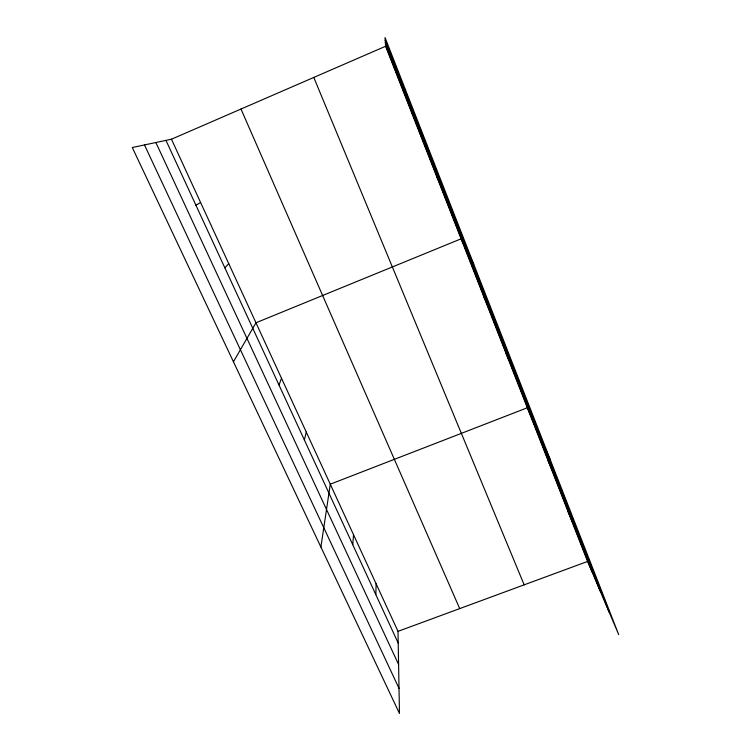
<?xml version="1.0" encoding="UTF-8"?>
<svg xmlns="http://www.w3.org/2000/svg" width="751" height="751" viewBox="0 0 751 751"><rect width="100%" height="100%" fill="white"/><g stroke="black" fill="none" stroke-linecap="round" stroke-linejoin="round"><path stroke-width="1.13" d="M375.838 594.651L376.11 583.762M352.754 544.691L353.543 534.74M320.902 547.057L330.28 484.198L527.343 407.765L550.22 459.631M304.371 439.964L306.286 432.078M278.996 385.038L281.522 378.297M233.439 361.775L255.969 322.78L461.095 238.818L473.75 264.23M224.84 267.835L228.755 263.667M195.927 205.23L200.601 202.517M171.463 139.217L398.011 631.347L399.457 713.45L132.289 147.515L171.463 139.217L385.592 46.271L385.038 37.55L618.711 634.633L587.601 561.448L385.592 46.271M398.011 631.347L587.601 561.448M411.642 112.716L412.233 113.213M436.8 176.861L438.002 178.954M483.897 296.964L486.197 301.902M144.474 144.934L399.016 688.329M155.87 142.521L398.593 664.494M165.962 140.381L398.218 643.109M505.967 353.252L508.756 359.438M240.987 109.036L459.706 608.601M548.052 460.579L551.722 469.046M568.132 511.788L572.206 521.288M313.787 77.437L524.16 584.841M385.516 45.051L592.051 571.915M385.207 40.272L609.174 612.187M385.376 42.807L600.133 590.934"/></g></svg>
